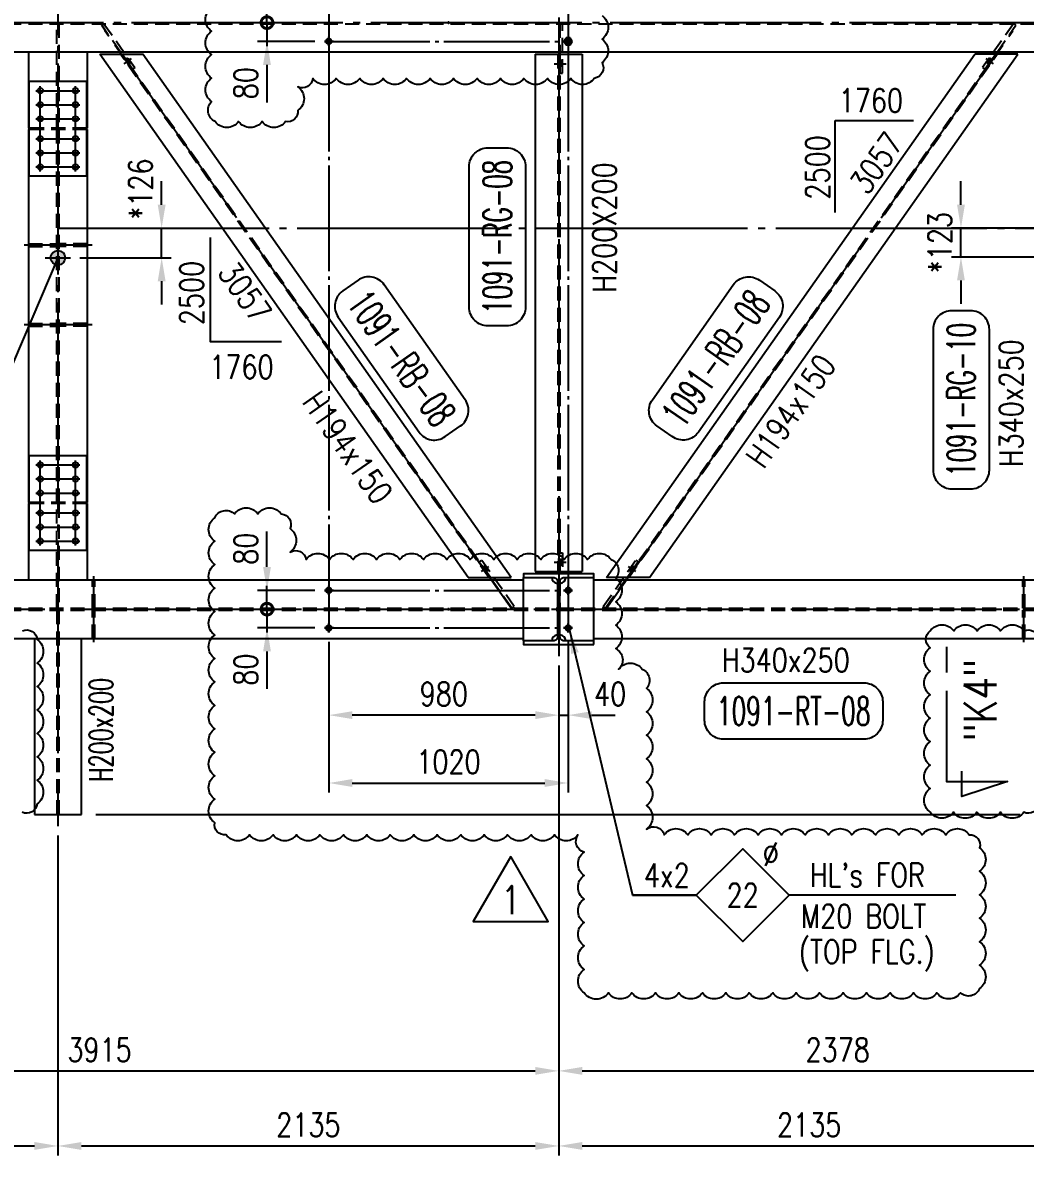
# Model space of a CAD drawing. Header units: millimetres. Extents: x 0 to 232280, y -26939 to 23794.
# Drawn here: x 73490 to 77764, y 3689 to 8517 of the extents above; entities that cross this region are included whole.
import ezdxf
from ezdxf.enums import TextEntityAlignment as Align

# ---------------------------------------------------------------- set-up
doc = ezdxf.new("R2010")
doc.units = ezdxf.units.MM
doc.header["$LTSCALE"] = 30
doc.linetypes.add('JNK-CENTER', pattern=[34, 30, -1.5, 1, -1.5])
doc.linetypes.add('JNK-HIDDEN', pattern=[3, 2, -1])
for name, color, linetype in [('CEN-R', 1, 'JNK-CENTER'), ('CON-C', 4, 'Continuous'), ('CON-G', 3, 'Continuous'), ('CON-W', 7, 'Continuous'), ('CON-Y', 2, 'Continuous'), ('Dim-W', 7, 'Continuous'), ('HID-Y', 2, 'JNK-HIDDEN'), ('rev-1', 2, 'Continuous'), ('STL-OBJT', 7, 'Continuous'), ('TXT-Y', 2, 'Continuous')]:
    doc.layers.add(name, color=color, linetype=linetype)
doc.styles.add('SIMPLEX', font='simplex.shx', dxfattribs={"width": 0.8})
doc.styles.get("Standard").update_dxf_attribs({"font": 'romans.shx', "width": 0.8, "bigfont": 'whgtxt.shx'})
doc.dimstyles.new('DIM40', dxfattribs={"dimscale": 40, "dimtxt": 2.5, "dimasz": 2.5, "dimexe": 1, "dimexo": 1, "dimgap": 1, "dimtad": 1, "dimdec": 0, "dimdsep": 46, "dimtxsty": 'SIMPLEX', "dimcen": 0, "dimclrd": 7, "dimclre": 7, "dimclrt": 2, "dimadec": 1, "dimazin": 2, "dimtfac": 1, "dimtdec": 0, "dimtix": 1, "dimtmove": 2, "dimatfit": 2, "dimfxl": 1, "dimtolj": 1, "dimtzin": 0, "dimarcsym": 1})

# ---------------------------------------------------------------- blocks, each defined once
blk = doc.blocks.new('A$C672327A0')
at = {"layer": 'Dim-W'}
h = blk.add_hatch(color=256, dxfattribs=at)
h.paths.add_polyline_path([(130.3, 2340.9), (123.7, 2350.3), (113.9, 2343.4), (120.5, 2334)])
h.paths.add_polyline_path([(130.3, 2340.9), (120.5, 2334), (127.1, 2324.6), (137, 2331.5)])
h.paths.add_polyline_path([(120.5, 2334), (118.1, 2332.3), (124.7, 2322.9), (127.1, 2324.6)])
h.paths.add_polyline_path([(118.1, 2332.3), (115.6, 2330.6), (122.2, 2321.2), (124.7, 2322.9)])
h.paths.add_polyline_path([(111.4, 2341.7), (109, 2340), (115.6, 2330.6), (118.1, 2332.3)])
blk.add_hatch(color=256, dxfattribs=at).paths.add_polyline_path([(113.9, 2343.4), (111.4, 2341.7), (118.1, 2332.3), (120.5, 2334)])
h = blk.add_hatch(color=256, dxfattribs=at)
h.paths.add_polyline_path([(1647.6, 185.7), (1637.8, 178.8), (1644.4, 169.4), (1654.2, 176.3)])
h.paths.add_polyline_path([(1654.2, 176.3), (1644.4, 169.4), (1651, 160), (1660.8, 166.9)])
h.paths.add_polyline_path([(1644.4, 169.4), (1641.9, 167.7), (1648.6, 158.3), (1651, 160)])
h.paths.add_polyline_path([(1641.9, 167.7), (1639.5, 166), (1646.1, 156.6), (1648.6, 158.3)])
h.paths.add_polyline_path([(1635.3, 177.1), (1632.9, 175.4), (1639.5, 166), (1641.9, 167.7)])
h.paths.add_polyline_path([(1637.8, 178.8), (1635.3, 177.1), (1641.9, 167.7), (1644.4, 169.4)])
at = {"layer": 'CEN-R'}
for p, q in [((1760, 0), (0, 2500)), ((107.4, 2324.8), (138.5, 2346.7)), ((1631.3, 160.2), (1662.4, 182.1))]:
    blk.add_line(p, q, dxfattribs=at)
at = {"layer": 'CON-G'}
for p, q in [((3.3, 2365), (186.8, 2365)), ((1573.2, 135), (3.3, 2365)), ((1756.7, 135), (186.8, 2365)), ((1573.2, 135), (1756.7, 135))]:
    blk.add_line(p, q, dxfattribs=at)
at = {"layer": 'HID-Y'}
for p, q in [((1661.3, 135), (91.4, 2365)), ((1668.6, 135), (98.7, 2365)), ((109, 2340), (123.7, 2350.3)), ((122.2, 2321.2), (137, 2331.5)), ((1632.9, 175.4), (1647.6, 185.7)), ((1646.1, 156.6), (1660.8, 166.9))]:
    blk.add_line(p, q, dxfattribs=at)
for points in [[(11.7, 2488.6), (21.5, 2495.5), (153.4, 2308.2), (143.5, 2301.3)], [(1621.4, 202.1), (1760.5, 4.5), (1770.3, 11.4), (1631.2, 209.1)]]:
    blk.add_lwpolyline(points, close=True, dxfattribs=at)
blk = doc.blocks.new('DUCT-TAG')
at = {"layer": 'CON-G'}
blk.add_lwpolyline([(-9.49, -1), (-9.49, 1, -0.414214), (-7.49, 3), (7.49, 3, -0.414214), (9.49, 1), (9.49, -1, -0.414214), (7.49, -3), (-7.49, -3, -0.414214)], format="xyb", close=True, dxfattribs=at)
at = {"layer": 'CON-G', "style": 'SIMPLEX', "width": 1.246304}
blk.add_attdef('NAME', text='', height=3, dxfattribs=at).set_placement((-8.19, -1.5), (8.19, -1.5), align=Align.FIT)
at = {"layer": 'CON-Y', "style": 'SIMPLEX'}
blk.add_attdef('ELEVATION', text='', height=2, dxfattribs=at).set_placement((0, -6.02), align=Align.CENTER)
blk = doc.blocks.new('*D1225')
at = {"layer": 'DEFPOINTS', "color": 0, "transparency": 16777216}
for p in [(73640, 5092.4), (70844, 3728.7), (73640, 3728.7)]:
    blk.add_point(p, dxfattribs=at)
at = {"layer": 'Dim-W', "color": 7, "linetype": 'ByBlock', "lineweight": -2, "transparency": 16777216}
for p, q in [((73640, 5052.4), (73640, 3688.7)), ((70944, 3728.7), (73540, 3728.7))]:
    blk.add_line(p, q, dxfattribs=at)
at = {"layer": 'Dim-W', "color": 7, "transparency": 16777216}
for points in [[(70944, 3745.4), (70944, 3712), (70844, 3728.7)], [(73540, 3745.4), (73540, 3712), (73640, 3728.7)]]:
    blk.add_solid(points, dxfattribs=at)
at = {"layer": 'Dim-W', "color": 2, "transparency": 16777216, "insert": (72242, 3818.7), "char_height": 100, "attachment_point": 5, "style": 'SIMPLEX'}
blk.add_mtext('\\A1;2796', dxfattribs=at)
blk = doc.blocks.new('*D1226')
at = {"layer": 'DEFPOINTS', "color": 0, "transparency": 16777216}
for p in [(75775, 5816.8), (73640, 3728.7), (75775, 3728.7)]:
    blk.add_point(p, dxfattribs=at)
at = {"layer": 'Dim-W', "color": 7, "linetype": 'ByBlock', "lineweight": -2, "transparency": 16777216}
for p, q in [((75775, 5776.8), (75775, 3688.7)), ((73740, 3728.7), (75675, 3728.7))]:
    blk.add_line(p, q, dxfattribs=at)
at = {"layer": 'Dim-W', "color": 7, "transparency": 16777216}
for points in [[(73740, 3745.4), (73740, 3712), (73640, 3728.7)], [(75675, 3745.4), (75675, 3712), (75775, 3728.7)]]:
    blk.add_solid(points, dxfattribs=at)
at = {"layer": 'Dim-W', "color": 2, "transparency": 16777216, "insert": (74707.5, 3818.7), "char_height": 100, "attachment_point": 5, "style": 'SIMPLEX'}
blk.add_mtext('\\A1;2135', dxfattribs=at)
blk = doc.blocks.new('*D1227')
at = {"layer": 'DEFPOINTS', "color": 0, "transparency": 16777216}
for p in [(77910, 5094.7), (75775, 3728.7), (77910, 3728.7)]:
    blk.add_point(p, dxfattribs=at)
at = {"layer": 'Dim-W', "color": 7, "linetype": 'ByBlock', "lineweight": -2, "transparency": 16777216}
for p, q in [((77910, 5054.7), (77910, 3688.7)), ((75875, 3728.7), (77810, 3728.7))]:
    blk.add_line(p, q, dxfattribs=at)
at = {"layer": 'Dim-W', "color": 7, "transparency": 16777216}
for points in [[(75875, 3745.4), (75875, 3712), (75775, 3728.7)], [(77810, 3745.4), (77810, 3712), (77910, 3728.7)]]:
    blk.add_solid(points, dxfattribs=at)
at = {"layer": 'Dim-W', "color": 2, "transparency": 16777216, "insert": (76842.5, 3818.7), "char_height": 100, "attachment_point": 5, "style": 'SIMPLEX'}
blk.add_mtext('\\A1;2135', dxfattribs=at)
blk = doc.blocks.new('*D1234')
at = {"layer": 'DEFPOINTS', "color": 0, "transparency": 16777216}
for p in [(75775, 5816.8), (71860, 4048.7), (75775, 4048.7)]:
    blk.add_point(p, dxfattribs=at)
at = {"layer": 'Dim-W', "color": 7, "linetype": 'ByBlock', "lineweight": -2, "transparency": 16777216}
for p, q in [((75775, 5776.8), (75775, 4008.7)), ((71960, 4048.7), (75675, 4048.7))]:
    blk.add_line(p, q, dxfattribs=at)
at = {"layer": 'Dim-W', "color": 7, "transparency": 16777216}
for points in [[(71960, 4065.4), (71960, 4032), (71860, 4048.7)], [(75675, 4065.4), (75675, 4032), (75775, 4048.7)]]:
    blk.add_solid(points, dxfattribs=at)
at = {"layer": 'Dim-W', "color": 2, "transparency": 16777216, "insert": (73817.5, 4138.7), "char_height": 100, "attachment_point": 5, "style": 'SIMPLEX'}
blk.add_mtext('\\A1;3915', dxfattribs=at)
blk = doc.blocks.new('*D1235')
at = {"layer": 'DEFPOINTS', "color": 0, "transparency": 16777216}
for p in [(78153, 8351.8, 0), (75775, 4048.7), (78153, 4048.7)]:
    blk.add_point(p, dxfattribs=at)
at = {"layer": 'Dim-W', "color": 7, "linetype": 'ByBlock', "lineweight": -2, "transparency": 16777216}
for p, q in [((78153, 8311.8), (78153, 4008.7)), ((75875, 4048.7), (78053, 4048.7))]:
    blk.add_line(p, q, dxfattribs=at)
at = {"layer": 'Dim-W', "color": 7, "transparency": 16777216}
for points in [[(75875, 4065.4), (75875, 4032), (75775, 4048.7)], [(78053, 4065.4), (78053, 4032), (78153, 4048.7)]]:
    blk.add_solid(points, dxfattribs=at)
at = {"layer": 'Dim-W', "color": 2, "transparency": 16777216, "insert": (76964, 4138.7), "char_height": 100, "attachment_point": 5, "style": 'SIMPLEX'}
blk.add_mtext('\\A1;2378', dxfattribs=at)
blk = doc.blocks.new('A$C72256F43')
at = {"layer": 'CEN-R'}
blk.add_line((4.5, 0), (4.5, 280), dxfattribs=at)
at = {"layer": 'HID-Y'}
for p, q in [((0, 144.5), (0, 265)), ((9, 144.5), (9, 265)), ((0, 15), (0, 135.5)), ((9, 15), (9, 135.5))]:
    blk.add_line(p, q, dxfattribs=at)
blk = doc.blocks.new('SECMARK2')
at = {"layer": 'CON-C'}
blk.add_line((0, 0), (-2.72, 0), dxfattribs=at)
blk.add_lwpolyline([(-4.67, 0), (-14.32, 0), (-14.32, 6.51), (-15.93, 1.64), (-13.23, 1.64)], dxfattribs=at)
at = {"layer": 'CON-C', "style": 'SIMPLEX', "width": 0.8}
blk.add_attdef('TAG', (-12.98, 1.18), '', height=3.5, dxfattribs=at)
blk = doc.blocks.new('f21222')
at = {"layer": 'CEN-R'}
for p, q in [((319724.8, -21670.5), (320088.1, -21670.5)), ((319744, -21651.3), (319744, -21839.7)), ((319804, -21651.3), (319804, -21839.7)), ((319864, -21651.3), (319864, -21839.7)), ((319949, -21651.3), (319949, -21839.7)), ((320009, -21651.3), (320009, -21839.7)), ((320069, -21651.3), (320069, -21839.7)), ((319724.8, -21820.5), (320088.1, -21820.5))]:
    blk.add_line(p, q, dxfattribs=at)
at = {"layer": 'CON-G'}
for p, q in [((319904, -21620.5), (319904, -21623.5)), ((319909, -21620.5), (319909, -21623.5)), ((319904, -21867.5), (319904, -21870.5)), ((319909, -21867.5), (319909, -21870.5))]:
    blk.add_line(p, q, dxfattribs=at)
blk.add_lwpolyline([(319704, -21623.5), (320109, -21623.5), (320109, -21867.5), (319704, -21867.5)], close=True, dxfattribs=at)
for centre in [(319744, -21670.5), (319804, -21670.5), (319864, -21670.5), (319949, -21670.5), (320009, -21670.5), (320069, -21670.5), (319744, -21820.5), (319804, -21820.5), (319864, -21820.5), (319949, -21820.5), (320009, -21820.5), (320069, -21820.5)]:
    blk.add_circle(centre, 11.5, dxfattribs=at)
at = {"layer": 'HID-Y'}
for p, q in [((319904, -21867.5), (319904, -21623.5)), ((319909, -21867.5), (319909, -21623.5))]:
    blk.add_line(p, q, dxfattribs=at)
blk = doc.blocks.new('A$C7A401FCB')
at = {"layer": 'Dim-W'}
h = blk.add_hatch(color=256, dxfattribs=at)
h.dxf.hatch_style = 1
edge = h.paths.add_edge_path()
edge.add_arc((0, -0.5), 30.9, 0, 360)
at = {"layer": 'CEN-R'}
for p, q in [((0, 53.7), (0, -54.7)), ((-54.2, -0.5), (54.2, -0.5))]:
    blk.add_line(p, q, dxfattribs=at)
at = {"layer": 'Dim-W'}
blk.add_circle((0, -0.5), 30.9, dxfattribs=at)
blk = doc.blocks.new('*D1303')
at = {"layer": 'DEFPOINTS', "color": 0, "transparency": 16777216}
for p in [(73765, 7640.8), (74082.3, 7640.8), (73694.2, 7514.8)]:
    blk.add_point(p, dxfattribs=at)
at = {"layer": 'Dim-W', "color": 7, "linetype": 'ByBlock', "lineweight": -2, "transparency": 16777216}
for p, q in [((74082.3, 7740.8), (74082.3, 7840.8)), ((73805, 7640.8), (74122.3, 7640.8)), ((74082.3, 7514.8), (74082.3, 7640.8)), ((73734.2, 7514.8), (74122.3, 7514.8)), ((74082.3, 7414.8), (74082.3, 7314.8))]:
    blk.add_line(p, q, dxfattribs=at)
at = {"layer": 'Dim-W', "color": 7, "transparency": 16777216}
for points in [[(74065.6, 7740.8), (74099, 7740.8), (74082.3, 7640.8)], [(74065.6, 7414.8), (74099, 7414.8), (74082.3, 7514.8)]]:
    blk.add_solid(points, dxfattribs=at)
at = {"layer": 'Dim-W', "color": 2, "transparency": 16777216, "insert": (73992.3, 7807.5), "char_height": 100, "attachment_point": 5, "rotation": 90, "style": 'SIMPLEX'}
blk.add_mtext('\\A1;*126', dxfattribs=at)
blk = doc.blocks.new('*D1308')
at = {"layer": 'DEFPOINTS', "color": 0, "transparency": 16777216}
for p in [(77489.5, 7640.8), (77910, 7640.8), (77855.7, 7517.8)]:
    blk.add_point(p, dxfattribs=at)
at = {"layer": 'Dim-W', "color": 7, "linetype": 'ByBlock', "lineweight": -2, "transparency": 16777216}
for p, q in [((77489.5, 7740.8), (77489.5, 7840.8)), ((77870, 7640.8), (77449.5, 7640.8)), ((77489.5, 7517.8), (77489.5, 7640.8)), ((77815.7, 7517.8), (77449.5, 7517.8)), ((77489.5, 7417.8), (77489.5, 7317.8))]:
    blk.add_line(p, q, dxfattribs=at)
at = {"layer": 'Dim-W', "color": 7, "transparency": 16777216}
for points in [[(77472.8, 7740.8), (77506.1, 7740.8), (77489.5, 7640.8)], [(77472.8, 7417.8), (77506.1, 7417.8), (77489.5, 7517.8)]]:
    blk.add_solid(points, dxfattribs=at)
at = {"layer": 'Dim-W', "color": 2, "transparency": 16777216, "insert": (77399.5, 7579.3), "char_height": 100, "attachment_point": 5, "rotation": 90, "style": 'SIMPLEX'}
blk.add_mtext('\\A1;*123', dxfattribs=at)
blk = doc.blocks.new('revmark')
at = {"layer": 'rev-1'}
blk.add_lwpolyline([(0, 0), (-4, -6.93), (4, -6.93)], close=True, dxfattribs=at)
at = {"layer": 'rev-1', "style": 'SIMPLEX', "width": 0.8}
blk.add_attdef('REVMARK', text='', height=3, dxfattribs=at).set_placement((0, -4.62), align=Align.MIDDLE_CENTER)
blk = doc.blocks.new('A$C4A5C0B5C')
at = {"layer": 'CEN-R'}
blk.add_line((289.3, 6), (0, 6), dxfattribs=at)
at = {"layer": 'HID-Y'}
for p, q in [((18.9, 12), (139.4, 12)), ((268.9, 12), (148.4, 12)), ((18.9, 0), (139.4, 0)), ((268.9, 0), (148.4, 0))]:
    blk.add_line(p, q, dxfattribs=at)
blk = doc.blocks.new('A$C20F746BD')
at = {"layer": 'CON-G'}
for p in [(0, 340), (0, 0)]:
    blk.add_blockref('A$C4A5C0B5C', p, dxfattribs=at)
blk = doc.blocks.new('A$C2E404B90')
at = {"layer": 'CEN-R'}
for p, q in [((19.2, 160), (19.2, 198.3)), ((19.2, 198.3), (19.2, 0)), ((1039.2, 160), (1039.2, 198.3)), ((1039.2, 198.3), (1039.2, 0)), ((38.3, 179.2), (0, 179.2)), ((1058.3, 179.2), (1020, 179.2)), ((38.3, 19.2), (0, 19.2)), ((19.2, 0), (19.2, 38.3)), ((1058.3, 19.2), (1020, 19.2)), ((1039.2, 0), (1039.2, 38.3))]:
    blk.add_line(p, q, dxfattribs=at)
at = {"layer": 'CEN-R', "ltscale": 0.5}
for p, q in [((0, 179.2), (1058.3, 179.2)), ((0, 19.2), (1058.3, 19.2))]:
    blk.add_line(p, q, dxfattribs=at)
blk.add_circle((529.2, 99.2), 3.41, dxfattribs=at)
at = {"layer": 'CON-G'}
for centre in [(19.2, 179.2), (1039.2, 179.2), (19.2, 19.2), (1039.2, 19.2)]:
    blk.add_circle(centre, 11.5, dxfattribs=at)
blk = doc.blocks.new('*D1290')
at = {"layer": 'DEFPOINTS', "color": 0, "transparency": 16777216}
for p in [(75815, 5917.6), (75775, 5816.8), (75815, 5565)]:
    blk.add_point(p, dxfattribs=at)
at = {"layer": 'Dim-W', "color": 7, "linetype": 'ByBlock', "lineweight": -2, "transparency": 16777216}
for p, q in [((75815, 5877.6), (75815, 5525)), ((75775, 5776.8), (75775, 5525)), ((75675, 5565), (75575, 5565)), ((75775, 5565), (75815, 5565)), ((75915, 5565), (76015, 5565))]:
    blk.add_line(p, q, dxfattribs=at)
at = {"layer": 'Dim-W', "color": 7, "transparency": 16777216}
for points in [[(75675, 5581.7), (75675, 5548.4), (75775, 5565)], [(75915, 5581.7), (75915, 5548.4), (75815, 5565)]]:
    blk.add_solid(points, dxfattribs=at)
at = {"layer": 'Dim-W', "color": 2, "transparency": 16777216, "insert": (75994, 5655), "char_height": 100, "attachment_point": 5, "style": 'SIMPLEX'}
blk.add_mtext('\\A1;40', dxfattribs=at)
blk = doc.blocks.new('*D1291')
at = {"layer": 'DEFPOINTS', "color": 0, "transparency": 16777216}
for p in [(74795, 5917.6), (74795, 5565), (75775, 5565)]:
    blk.add_point(p, dxfattribs=at)
at = {"layer": 'Dim-W', "color": 7, "linetype": 'ByBlock', "lineweight": -2, "transparency": 16777216}
for p, q in [((74795, 5877.6), (74795, 5525)), ((75675, 5565), (74895, 5565))]:
    blk.add_line(p, q, dxfattribs=at)
at = {"layer": 'Dim-W', "color": 7, "transparency": 16777216}
for points in [[(74895, 5581.7), (74895, 5548.4), (74795, 5565)], [(75675, 5581.7), (75675, 5548.4), (75775, 5565)]]:
    blk.add_solid(points, dxfattribs=at)
at = {"layer": 'Dim-W', "color": 2, "transparency": 16777216, "insert": (75285, 5655), "char_height": 100, "attachment_point": 5, "style": 'SIMPLEX'}
blk.add_mtext('\\A1;980', dxfattribs=at)
blk = doc.blocks.new('*D1292')
at = {"layer": 'DEFPOINTS', "color": 0, "transparency": 16777216}
for p in [(74795, 5565), (75815, 5565), (75815, 5275.8)]:
    blk.add_point(p, dxfattribs=at)
at = {"layer": 'Dim-W', "color": 7, "linetype": 'ByBlock', "lineweight": -2, "transparency": 16777216}
for p, q in [((74795, 5525), (74795, 5235.8)), ((75815, 5525), (75815, 5235.8)), ((74895, 5275.8), (75715, 5275.8))]:
    blk.add_line(p, q, dxfattribs=at)
at = {"layer": 'Dim-W', "color": 7, "transparency": 16777216}
for points in [[(74895, 5292.5), (74895, 5259.1), (74795, 5275.8)], [(75715, 5292.5), (75715, 5259.1), (75815, 5275.8)]]:
    blk.add_solid(points, dxfattribs=at)
at = {"layer": 'Dim-W', "color": 2, "transparency": 16777216, "insert": (75305, 5365.8), "char_height": 100, "attachment_point": 5, "style": 'SIMPLEX'}
blk.add_mtext('\\A1;1020', dxfattribs=at)
blk = doc.blocks.new('_DotSmall')
at = {"color": 0, "linetype": 'ByBlock', "const_width": 0.5}
blk.add_lwpolyline([(-0.0625, 0, 1), (0.0625, 0, 1)], format="xyb", close=True, dxfattribs=at)
blk = doc.blocks.new('*D1293')
at = {"layer": 'DEFPOINTS', "color": 0, "transparency": 16777216}
for p in [(74531.3, 6096.8), (74775.8, 6096.8), (74531.3, 6016.8)]:
    blk.add_point(p, dxfattribs=at)
at = {"layer": 'Dim-W', "color": 7, "linetype": 'ByBlock', "lineweight": -2, "transparency": 16777216}
for p, q in [((74531.3, 6196.8), (74531.3, 6296.8)), ((74735.8, 6096.8), (74491.3, 6096.8)), ((74531.3, 6016.8), (74531.3, 6096.8)), ((74531.3, 6016.8), (74531.3, 5916.8))]:
    blk.add_line(p, q, dxfattribs=at)
at = {"layer": 'Dim-W', "color": 7, "transparency": 16777216}
blk.add_solid([(74514.6, 6196.8), (74547.9, 6196.8), (74531.3, 6096.8)], dxfattribs=at)
at = {"layer": 'Dim-W', "color": 7, "lineweight": -2, "transparency": 16777216, "xscale": 100, "yscale": 100, "zscale": 100, "rotation": 90}
blk.add_blockref('_DotSmall', (74531.3, 6016.8), dxfattribs=at)
at = {"layer": 'Dim-W', "color": 2, "transparency": 16777216, "insert": (74441.3, 6274.5), "char_height": 100, "attachment_point": 5, "rotation": 90, "style": 'SIMPLEX'}
blk.add_mtext('\\A1;80', dxfattribs=at)
blk = doc.blocks.new('*D1294')
at = {"layer": 'DEFPOINTS', "color": 0, "transparency": 16777216}
for p in [(74531.3, 6016.8), (74531.3, 5936.8), (74775.8, 5936.8)]:
    blk.add_point(p, dxfattribs=at)
at = {"layer": 'Dim-W', "color": 7, "linetype": 'ByBlock', "lineweight": -2, "transparency": 16777216}
for p, q in [((74531.3, 6016.8), (74531.3, 6116.8)), ((74531.3, 6016.8), (74531.3, 5936.8)), ((74735.8, 5936.8), (74491.3, 5936.8)), ((74531.3, 5836.8), (74531.3, 5736.8))]:
    blk.add_line(p, q, dxfattribs=at)
at = {"layer": 'Dim-W', "color": 7, "transparency": 16777216}
blk.add_solid([(74514.6, 5836.8), (74547.9, 5836.8), (74531.3, 5936.8)], dxfattribs=at)
at = {"layer": 'Dim-W', "color": 7, "lineweight": -2, "transparency": 16777216, "xscale": 100, "yscale": 100, "zscale": 100, "rotation": 270}
blk.add_blockref('_DotSmall', (74531.3, 6016.8), dxfattribs=at)
at = {"layer": 'Dim-W', "color": 2, "transparency": 16777216, "insert": (74441.3, 5759), "char_height": 100, "attachment_point": 5, "rotation": 90, "style": 'SIMPLEX'}
blk.add_mtext('\\A1;80', dxfattribs=at)
blk = doc.blocks.new('BOLTHOLE')
at = {"layer": 'CON-W'}
blk.add_line((25.7, 0), (9.9, 0), dxfattribs=at)
blk.add_lwpolyline([(0, 0), (4.95, 4.95), (9.9, 0), (4.95, -4.95)], close=True, dxfattribs=at)
at = {"layer": 'CON-Y', "style": 'SIMPLEX', "width": 0.8}
for s, p in [('%%C', (8.81, 3.12)), ("HL's FOR", (24.37, 0.9))]:
    blk.add_text(s, height=2.5, dxfattribs=at).set_placement(p, align=Align.RIGHT)
blk.add_attdef('4', text='', height=2.5, dxfattribs=at).set_placement((-0.69, 0.87), align=Align.RIGHT)
blk.add_attdef('22', text='', height=2.5, dxfattribs=at).set_placement((4.95, 0), align=Align.MIDDLE_CENTER)
blk = doc.blocks.new('HS_BOM')
blk.add_circle((0, 0), 0.25)
at = {"flags": 1}
for tag, p in [('A', (0, 0.6)), ('B', (0, 0.5)), ('C', (0, 0.3)), ('D', (0, 0.1)), ('E', (0, 0)), ('F', (0, -0.2)), ('G', (0, -0.3)), ('H', (0, -0.5)), ('I', (0, -0.6)), ('J', (0, -0.8))]:
    blk.add_attdef(tag, p, '', height=0.1, dxfattribs=at)
blk = doc.blocks.new('*D1295')
at = {"layer": 'DEFPOINTS', "color": 0, "transparency": 16777216}
for p in [(74531.3, 8596.8), (74775.8, 8596.8), (74531.3, 8516.8)]:
    blk.add_point(p, dxfattribs=at)
at = {"layer": 'Dim-W', "color": 7, "linetype": 'ByBlock', "lineweight": -2, "transparency": 16777216}
for p, q in [((74531.3, 8696.8), (74531.3, 8796.8)), ((74735.8, 8596.8), (74491.3, 8596.8)), ((74531.3, 8516.8), (74531.3, 8596.8)), ((74531.3, 8516.8), (74531.3, 8416.8))]:
    blk.add_line(p, q, dxfattribs=at)
at = {"layer": 'Dim-W', "color": 7, "transparency": 16777216}
blk.add_solid([(74514.6, 8696.8), (74547.9, 8696.8), (74531.3, 8596.8)], dxfattribs=at)
at = {"layer": 'Dim-W', "color": 7, "lineweight": -2, "transparency": 16777216, "xscale": 100, "yscale": 100, "zscale": 100, "rotation": 90}
blk.add_blockref('_DotSmall', (74531.3, 8516.8), dxfattribs=at)
at = {"layer": 'Dim-W', "color": 2, "transparency": 16777216, "insert": (74441.3, 8774.5), "char_height": 100, "attachment_point": 5, "rotation": 90, "style": 'SIMPLEX'}
blk.add_mtext('\\A1;80', dxfattribs=at)
blk = doc.blocks.new('*D1296')
at = {"layer": 'DEFPOINTS', "color": 0, "transparency": 16777216}
for p in [(74531.3, 8516.8), (74531.3, 8436.8), (74775.8, 8436.8)]:
    blk.add_point(p, dxfattribs=at)
at = {"layer": 'Dim-W', "color": 7, "linetype": 'ByBlock', "lineweight": -2, "transparency": 16777216}
for p, q in [((74531.3, 8516.8), (74531.3, 8616.8)), ((74531.3, 8516.8), (74531.3, 8436.8)), ((74735.8, 8436.8), (74491.3, 8436.8)), ((74531.3, 8336.8), (74531.3, 8236.8))]:
    blk.add_line(p, q, dxfattribs=at)
at = {"layer": 'Dim-W', "color": 7, "transparency": 16777216}
blk.add_solid([(74514.6, 8336.8), (74547.9, 8336.8), (74531.3, 8436.8)], dxfattribs=at)
at = {"layer": 'Dim-W', "color": 7, "lineweight": -2, "transparency": 16777216, "xscale": 100, "yscale": 100, "zscale": 100, "rotation": 270}
blk.add_blockref('_DotSmall', (74531.3, 8516.8), dxfattribs=at)
at = {"layer": 'Dim-W', "color": 2, "transparency": 16777216, "insert": (74441.3, 8259), "char_height": 100, "attachment_point": 5, "rotation": 90, "style": 'SIMPLEX'}
blk.add_mtext('\\A1;80', dxfattribs=at)

msp = doc.modelspace()

# ---------------------------------------------------------------- hatches: boundary and pattern name
at = {"layer": 'CON-W'}
h = msp.add_hatch(color=256, dxfattribs=at)
h.paths.add_polyline_path([(75778.98, 8353.78), (75790.98, 8353.78), (75790.98, 8341.78), (75778.98, 8341.78)])
h.paths.add_polyline_path([(75774.98, 8353.78), (75778.98, 8353.78), (75778.98, 8341.78), (75774.98, 8341.78)])
h.paths.add_polyline_path([(75770.98, 8353.78), (75774.98, 8353.78), (75774.98, 8341.78), (75770.98, 8341.78)])
h.paths.add_polyline_path([(75770.98, 8341.78), (75774.98, 8341.78), (75774.98, 8330.78), (75770.98, 8330.78)])
h.paths.add_polyline_path([(75774.98, 8341.78), (75778.98, 8341.78), (75778.98, 8330.78), (75774.98, 8330.78)])
h.paths.add_polyline_path([(75778.98, 8341.78), (75790.98, 8341.78), (75790.98, 8330.78), (75778.98, 8330.78)])
h = msp.add_hatch(color=256, dxfattribs=at)
h.paths.add_polyline_path([(75778.98, 6204.78), (75790.98, 6204.78), (75790.98, 6216.78), (75778.98, 6216.78)])
h.paths.add_polyline_path([(75774.98, 6204.78), (75778.98, 6204.78), (75778.98, 6216.78), (75774.98, 6216.78)])
h.paths.add_polyline_path([(75770.98, 6204.78), (75774.98, 6204.78), (75774.98, 6216.78), (75770.98, 6216.78)])
h.paths.add_polyline_path([(75770.98, 6216.78), (75774.98, 6216.78), (75774.98, 6227.78), (75770.98, 6227.78)])
h.paths.add_polyline_path([(75774.98, 6216.78), (75778.98, 6216.78), (75778.98, 6227.78), (75774.98, 6227.78)])
h.paths.add_polyline_path([(75778.98, 6216.78), (75790.98, 6216.78), (75790.98, 6227.78), (75778.98, 6227.78)])

# ---------------------------------------------------------------- linework, layer by layer
at = {"layer": 'CEN-R'}
for p, q in [((75774.98, 17718.78), (75774.98, 5816.78)), ((73639.98, 17523.28), (73639.98, 5091.78)), ((59673.98, 8516.78), (80905.98, 8516.78)), ((75806.32, 8451.78), (75797.66, 8436.78)), ((75823.64, 8451.78), (75806.32, 8451.78)), ((75814.98, 8417.47), (75814.98, 8456.09)), ((75832.3, 8436.78), (75823.64, 8451.78)), ((75795.67, 8436.78), (75834.29, 8436.78)), ((75797.66, 8436.78), (75806.32, 8421.78)), ((75806.32, 8421.78), (75823.64, 8421.78)), ((75823.64, 8421.78), (75832.3, 8436.78)), ((75755.98, 8341.78), (75805.98, 8341.78)), ((73639.98, 7640.78), (77909.98, 7640.78)), ((75755.98, 6216.78), (75805.98, 6216.78)), ((70643.98, 6016.78), (80905.98, 6016.78))]:
    msp.add_line(p, q, dxfattribs=at)
at = {"layer": 'CEN-R', "ltscale": 0.5}
for p, q in [((74794.98, 8417.62), (74794.98, 6115.95)), ((75814.98, 8417.62), (75814.98, 6115.95))]:
    msp.add_line(p, q, dxfattribs=at)
at = {"layer": 'CEN-R'}
for radius in [15, 10, 8.56]:
    msp.add_circle((75814.98, 8436.78), radius, dxfattribs=at)
at = {"layer": 'CON-G'}
for p, q in [((70993.98, 8391.78), (80555.98, 8391.78)), ((73514.98, 8391.78), (73514.98, 8066.78)), ((73764.98, 8391.78), (73764.98, 8066.78)), ((75674.98, 8381.78), (75874.98, 8381.78)), ((75674.98, 8381.78), (75674.98, 6176.78)), ((75874.98, 8381.78), (75874.98, 6176.78)), ((73514.98, 8061.78), (73514.98, 6471.78)), ((73514.98, 8058.36), (73514.98, 7763.36)), ((73764.98, 8061.78), (73764.98, 6471.78)), ((73764.98, 8058.36), (73764.98, 7763.36)), ((73514.98, 6466.78), (73514.98, 6141.78)), ((73764.98, 6466.78), (73764.98, 6141.78)), ((70993.98, 6141.78), (75624.98, 6141.78)), ((75624.98, 5881.78), (75624.98, 6151.78)), ((75674.98, 6176.78), (75874.98, 6176.78)), ((75924.98, 5881.78), (75924.98, 6151.78)), ((75924.98, 6141.78), (80553.98, 6141.78)), ((70993.98, 5891.78), (75624.98, 5891.78)), ((73539.98, 5891.78), (73539.98, 5141.78)), ((73739.98, 5141.78), (73739.98, 5891.78)), ((75924.98, 5891.78), (80553.98, 5891.78)), ((73539.98, 5141.78), (73739.98, 5141.78)), ((73539.98, 5141.78), (73739.98, 5141.78))]:
    msp.add_line(p, q, dxfattribs=at)
msp.add_lwpolyline([(75924.98, 5866.78), (75924.98, 5881.78), (75797.98, 5881.78, -0.4142136), (75779.98, 5899.78), (75779.98, 6133.78, -0.4142136), (75797.98, 6151.78), (75924.98, 6151.78), (75924.98, 6166.78), (75624.98, 6166.78), (75624.98, 6151.78), (75751.98, 6151.78, -0.4142136), (75769.98, 6133.78), (75769.98, 5899.78, -0.4142136), (75751.98, 5881.78), (75624.98, 5881.78), (75624.98, 5866.78)], format="xyb", close=True, dxfattribs=at)
for centre, start, end in [((75769.98, 6151.78), 180, 270), ((75779.98, 6151.78), 270, 0), ((75769.98, 5881.78), 90, 180), ((75779.98, 5881.78), 0, 90)]:
    msp.add_arc(centre, 25, start, end, dxfattribs=at)
at = {"layer": 'CON-W'}
for p, q in [((76953.69, 7706.99), (76953.69, 8100.33)), ((76953.69, 8100.33), (77286.47, 8100.33)), ((73639.98, 7514.78), (73204.67, 6496.25))]:
    msp.add_line(p, q, dxfattribs=at)
msp.add_lwpolyline([(74593.13, 7156.96), (74290.16, 7156.96), (74290.16, 7600.9)], dxfattribs=at)
at = {"layer": 'Dim-W'}
for p, q in [((74531.28, 8236.78), (74531.28, 8176.7)), ((74531.28, 6296.78), (74531.28, 6347.24)), ((74531.28, 5736.78), (74531.28, 5676.7)), ((73801.01, 5141.78), (77742.57, 5141.78)), ((77467.19, 4797.54), (77388.88, 4797.54))]:
    msp.add_line(p, q, dxfattribs=at)
at = {"layer": 'HID-Y'}
for p, q in [((70993.98, 8512.28), (80555.98, 8512.28)), ((73635.48, 8066.78), (73635.48, 8512.28)), ((73644.48, 8512.28), (73644.48, 8066.78)), ((75770.98, 8381.78), (75770.98, 6176.78)), ((75790.98, 8353.78), (75770.98, 8353.78)), ((75778.98, 8381.78), (75778.98, 6176.78)), ((75790.98, 8330.78), (75770.98, 8330.78)), ((73635.48, 6471.78), (73635.48, 8061.78)), ((73644.48, 8061.78), (73644.48, 6471.78)), ((73635.48, 6021.28), (73635.48, 6466.78)), ((73644.48, 6466.78), (73644.48, 6021.28)), ((75790.98, 6227.78), (75770.98, 6227.78)), ((75790.98, 6204.78), (75770.98, 6204.78)), ((75779.98, 6133.78), (75779.98, 6016.78)), ((70993.98, 6021.28), (75769.98, 6021.28)), ((70993.98, 6012.28), (75769.98, 6012.28)), ((73635.98, 6012.28), (73635.98, 5141.78)), ((73643.98, 6012.28), (73643.98, 5141.78)), ((75779.98, 6021.28), (80553.98, 6021.28)), ((75779.98, 6012.28), (80553.98, 6012.28))]:
    msp.add_line(p, q, dxfattribs=at)
msp.add_lwpolyline([(75790.98, 8512.28), (75778.98, 8512.28), (75778.98, 8301.78), (75790.98, 8301.78)], close=True, dxfattribs=at)
msp.add_lwpolyline([(75778.98, 6166.78), (75778.98, 6256.78), (75790.98, 6256.78), (75790.98, 6166.78)], dxfattribs=at)
at = {"layer": 'rev-1'}
for points in [[(75959.36, 8546.62, -0.5205671), (75959.36, 8446.62, -0.5205671), (75959.36, 8346.62, -0.5205671), (75926.59, 8279.39, -0.5205671), (75826.59, 8279.39, -0.5205671), (75726.59, 8279.39, -0.5205671), (75626.59, 8279.39, -0.5205671), (75526.59, 8279.39, -0.5205671), (75426.59, 8279.39, -0.5205671), (75326.59, 8279.39, -0.5205671), (75226.59, 8279.39, -0.5205671), (75126.59, 8279.39, -0.5205671), (75026.59, 8279.39, -0.5205671), (74926.59, 8279.39, -0.5205671), (74826.59, 8279.39, -0.5205671), (74726.59, 8279.39, -0.5205671), (74663.06, 8242.93, -0.5205671), (74663.06, 8142.93, -0.5205671), (74610.4, 8095.59, -0.5205671), (74510.4, 8095.59, -0.5205671), (74410.4, 8095.59, -0.5205671), (74310.4, 8095.59, -0.5205671), (74295.19, 8180.38, -0.5205671), (74295.19, 8280.38, -0.5205671), (74295.19, 8380.38, -0.5205671), (74295.19, 8480.38, -0.5205671), (74295.19, 8580.38, -0.5205671)], [(77821.74, 5187.25, -0.5205671), (77757.73, 5151.27, -0.5205671), (77657.73, 5151.27, -0.5205671), (77557.73, 5151.27, -0.5205671), (77457.73, 5151.27, -0.5205671), (77358.5, 5152.04, -0.5205671), (77358.5, 5252.04, -0.5205671), (77358.5, 5352.04, -0.5205671), (77358.5, 5452.04, -0.5205671), (77358.5, 5552.04, -0.5205671), (77358.5, 5652.04, -0.5205671), (77358.5, 5752.04, -0.5205671), (77358.5, 5852.04, -0.5205671), (77358.5, 5924.01, -0.5205671), (77458.5, 5924.01, -0.5205671), (77558.5, 5924.01, -0.5205671), (77658.5, 5924.01, -0.5205671), (77758.5, 5924.01, -0.5205671), (77821.74, 5887.25, -0.5205671)], [(73488.5, 5924.01, -0.5205671), (73551.74, 5887.25, -0.5205671), (73551.74, 5787.25, -0.5205671), (73551.74, 5687.25, -0.5205671), (73551.74, 5587.25, -0.5205671), (73551.74, 5487.25, -0.5205671), (73551.74, 5387.25, -0.5205671), (73551.74, 5287.25, -0.5205671), (73551.74, 5187.25, -0.5205671), (73487.73, 5151.27, -0.5205671)]]:
    msp.add_lwpolyline(points, format="xyb", dxfattribs=at)
msp.add_lwpolyline([(75883.15, 4381.34, -0.5205671), (75883.15, 4481.34, -0.5205671), (75883.15, 4581.34, -0.5205671), (75883.15, 4681.34, -0.5205671), (75883.15, 4781.34, -0.5205671), (75883.15, 4881.34, -0.5205671), (75883.15, 4981.34, -0.5205671), (75857.01, 5055.2, -0.5205671), (75757.01, 5055.2, -0.5205671), (75657.01, 5055.2, -0.5205671), (75557.01, 5055.2, -0.5205671), (75457.01, 5055.2, -0.5205671), (75357.01, 5055.2, -0.5205671), (75257.01, 5055.2, -0.5205671), (75157.01, 5055.2, -0.5205671), (75057.01, 5055.2, -0.5205671), (74957.01, 5055.2, -0.5205671), (74857.01, 5055.2, -0.5205671), (74757.01, 5055.2, -0.5205671), (74657.01, 5055.2, -0.5205671), (74557.01, 5055.2, -0.5205671), (74457.01, 5055.2, -0.5205671), (74357.01, 5055.2, -0.5205671), (74308.39, 5106.59, -0.5205671), (74308.39, 5206.59, -0.5205671), (74308.39, 5306.59, -0.5205671), (74308.39, 5406.59, -0.5205671), (74308.39, 5506.59, -0.5205671), (74308.39, 5606.59, -0.5205671), (74308.39, 5706.59, -0.5205671), (74308.39, 5806.59, -0.5205671), (74308.39, 5906.59, -0.5205671), (74308.39, 6006.59, -0.5205671), (74308.39, 6106.59, -0.5205671), (74308.39, 6206.59, -0.5205671), (74308.39, 6306.59, -0.5205671), (74308.39, 6406.59, -0.5205671), (74392.24, 6422.74, -0.5205671), (74492.24, 6422.74, -0.5205671), (74592.24, 6422.74, -0.5205671), (74629.69, 6360.18, -0.5205671), (74629.69, 6260.18, -0.5205671), (74698.01, 6228.51, -0.5205671), (74798.01, 6228.51, -0.5205671), (74898.01, 6228.51, -0.5205671), (74998.01, 6228.51, -0.5205671), (75098.01, 6228.51, -0.5205671), (75198.01, 6228.51, -0.5205671), (75298.01, 6228.51, -0.5205671), (75398.01, 6228.51, -0.5205671), (75498.01, 6228.51, -0.5205671), (75598.01, 6228.51, -0.5205671), (75698.01, 6228.51, -0.5205671), (75798.01, 6228.51, -0.5205671), (75898.01, 6228.51, -0.5205671), (75998.01, 6228.51, -0.5205671), (76018.01, 6148.51, -0.5205671), (76018.01, 6048.51, -0.5205671), (76018.01, 5948.51, -0.5205671), (76018.01, 5848.51, -0.5205671), (76030.27, 5760.77, -0.5205671), (76130.27, 5760.77, -0.5205671), (76148.91, 5679.41, -0.5205671), (76148.91, 5579.41, -0.5205671), (76148.91, 5479.41, -0.5205671), (76148.91, 5379.41, -0.5205671), (76148.91, 5279.41, -0.5205671), (76148.91, 5179.41, -0.5205671), (76148.91, 5079.41, -0.5205671), (76224.71, 5055.2, -0.5205671), (76324.71, 5055.2, -0.5205671), (76424.71, 5055.2, -0.5205671), (76524.71, 5055.2, -0.5205671), (76624.71, 5055.2, -0.5205671), (76724.71, 5055.2, -0.5205671), (76824.71, 5055.2, -0.5205671), (76924.71, 5055.2, -0.5205671), (77024.71, 5055.2, -0.5205671), (77124.71, 5055.2, -0.5205671), (77224.71, 5055.2, -0.5205671), (77324.71, 5055.2, -0.5205671), (77424.71, 5055.2, -0.5205671), (77524.71, 5055.2, -0.5205671), (77568.97, 4999.46, -0.5205671), (77568.97, 4899.46, -0.5205671), (77568.97, 4799.46, -0.5205671), (77568.97, 4699.46, -0.5205671), (77568.97, 4599.46, -0.5205671), (77568.97, 4499.46, -0.5205671), (77568.97, 4399.46, -0.5205671), (77487.09, 4381.34, -0.5205671), (77387.09, 4381.34, -0.5205671), (77287.09, 4381.34, -0.5205671), (77187.09, 4381.34, -0.5205671), (77087.09, 4381.34, -0.5205671), (76987.09, 4381.34, -0.5205671), (76887.09, 4381.34, -0.5205671), (76787.09, 4381.34, -0.5205671), (76687.09, 4381.34, -0.5205671), (76587.09, 4381.34, -0.5205671), (76487.09, 4381.34, -0.5205671), (76387.09, 4381.34, -0.5205671), (76287.09, 4381.34, -0.5205671), (76187.09, 4381.34, -0.5205671), (76087.09, 4381.34, -0.5205671), (75987.09, 4381.34, -0.5205671)], format="xyb", close=True, dxfattribs=at)
at = {"layer": 'STL-OBJT'}
for p, q in [((76089.47, 4797.54), (76361, 4797.54)), ((76361, 4797.54), (76089.47, 4797.54))]:
    msp.add_line(p, q, dxfattribs=at)

# ---------------------------------------------------------------- block references
at = {"layer": 'CEN-R', "rotation": 90}
msp.add_blockref('HS_BOM', (75802.98, 8444.78), dxfattribs=at)
at = {"layer": 'CON-G'}
for name, p in [('A$C672327A0', (73814.98, 6016.78)), ('A$C20F746BD', (73496.1, 7222.49)), ('A$C72256F43', (73788.15, 5876.78))]:
    msp.add_blockref(name, p, dxfattribs=at)
at = {"layer": 'CON-G', "xscale": -1}
for name, p in [('A$C672327A0', (77734.98, 6016.78)), ('A$C72256F43', (77761.8, 5876.78))]:
    msp.add_blockref(name, p, dxfattribs=at)
at = {"layer": 'CON-W', "rotation": 90.00000000000001}
for p in [(51894.47, -311842.18), (51894.47, -313437.18)]:
    msp.add_blockref('f21222', p, dxfattribs=at)
at = {"layer": 'CON-W'}
ref = msp.add_blockref('SECMARK2', (77427.8, 5855.57), dxfattribs=dict(at, xscale=-40, yscale=40, zscale=40, rotation=270))
ref.add_attrib('TAG', '"K4"', (77641.66, 5453.81), dxfattribs={"layer": 'CON-C', "height": 140, "rotation": 90, "style": 'SIMPLEX', "width": 0.8})
at = {"layer": 'Dim-W'}
for name, p in [('A$C2E404B90', (74775.81, 8417.62)), ('A$C7A401FCB', (73639.98, 7515.28)), ('A$C2E404B90', (74775.81, 5917.62))]:
    msp.add_blockref(name, p, dxfattribs=at)
at = {"layer": 'rev-1', "xscale": 40, "yscale": 40, "zscale": 40}
msp.add_blockref('revmark', (75570.55, 4962.15), dxfattribs=at).add_auto_attribs({'REVMARK': '1'})
at = {"layer": 'STL-OBJT'}
ref = msp.add_blockref('DUCT-TAG', (75513.15, 7603.79), dxfattribs=dict(at, xscale=40, yscale=40, zscale=40, rotation=90))
ref.add_attrib('NAME', '1091-RG-08', dxfattribs={"layer": 'CON-G', "height": 120, "rotation": 90, "style": 'SIMPLEX', "width": 0.5733}).set_placement((75573.15, 7276.19), (75573.15, 7931.39), align=Align.FIT)
ref = msp.add_blockref('DUCT-TAG', (75105.24, 7085.61), dxfattribs=dict(at, xscale=-39.99999999999009, yscale=40, zscale=40, rotation=125.1455455714575))
ref.add_attrib('NAME', '1091-RB-08', dxfattribs={"layer": 'CON-G', "height": 120, "rotation": 305.14555, "style": 'SIMPLEX', "width": 0.5733}).set_placement((74867.59, 7318.94), (75244.76, 6783.19), align=Align.FIT)
ref = msp.add_blockref('DUCT-TAG', (76444.71, 7085.61), dxfattribs=dict(at, xscale=39.99999999999009, yscale=40, zscale=40, rotation=234.8544544285425))
ref.add_attrib('NAME', '1091-RB-08', dxfattribs={"layer": 'CON-G', "height": 120, "rotation": 54.85445, "style": 'SIMPLEX', "width": 0.5733}).set_placement((76305.19, 6783.19), (76682.36, 7318.94), align=Align.FIT)
ref = msp.add_blockref('DUCT-TAG', (77490.67, 6909.31), dxfattribs=dict(at, xscale=-40, yscale=40, zscale=40, rotation=90))
ref.add_attrib('NAME', '1091-RG-10', dxfattribs={"layer": 'CON-G', "height": 120, "rotation": 90, "style": 'SIMPLEX', "width": 0.585}).set_placement((77550.67, 6581.71), (77550.67, 7236.91), align=Align.FIT)
ref = msp.add_blockref('DUCT-TAG', (76776.33, 5582.5), dxfattribs=dict(at, xscale=40, yscale=40, zscale=40))
ref.add_attrib('NAME', '1091-RT-08', dxfattribs={"layer": 'CON-G', "height": 120, "style": 'SIMPLEX', "width": 0.58203}).set_placement((76448.73, 5522.5), (77103.93, 5522.5), align=Align.FIT)
at = {"layer": 'STL-OBJT', "xscale": 40, "yscale": 40, "zscale": 40}
msp.add_blockref('BOLTHOLE', (76361, 4797.54), dxfattribs=at).add_auto_attribs({'4': '4x2', '22': '22'})

# ---------------------------------------------------------------- texts
at = {"layer": 'CON-Y', "style": 'SIMPLEX', "width": 0.8}
for s, p in [('1760', (76968.39, 8134.99)), ('1760', (74285.11, 6998.85)), ('H340x250', (76470.43, 5749.61))]:
    msp.add_text(s, height=100, dxfattribs=at).set_placement(p)
for s, rotation, p in [('2500', 90, (76928.4, 7762.62)), ('3057', 54.85445, (77091.27, 7777.84)), ('H200X200', 90, (76019.56, 7366.02)), ('2500', 90, (74260.32, 7227.16)), ('3057', 305.14555, (74317.31, 7451.4)), ('H340x250', 90, (77753.39, 6621.9)), ('H194x150', 54.85445, (76648.42, 6610.1)), ('H194x150', 305.14555, (74677.38, 6900.3))]:
    msp.add_text(s, height=100, rotation=rotation, dxfattribs=at).set_placement(p)
at = {"layer": 'TXT-Y', "style": 'SIMPLEX', "width": 0.65}
msp.add_text('H200x200', height=100, rotation=90, dxfattribs=at).set_placement((73873.86, 5280.75))
at = {"layer": 'TXT-Y', "style": 'SIMPLEX', "width": 0.8}
for s, p in [('M20 BOLT', (76807.11, 4658.01)), ('(TOP FLG.)', (76798.65, 4506.66))]:
    msp.add_text(s, height=100, dxfattribs=at).set_placement(p)

# ---------------------------------------------------------------- dimensions: what is measured, and where the dimension line sits
at = {"layer": 'Dim-W'}
for base, p1, p2, angle, picture, middle in [((74531.28, 8596.78), (74531.28, 8516.78), (74775.81, 8596.78), 90, '*D1295', (74441.28, 8774.55)), ((74531.28, 8436.78), (74531.28, 8516.78), (74775.81, 8436.78), 270, '*D1296', (74441.28, 8259.02)), ((74531.28, 6096.78), (74531.28, 6016.78), (74775.81, 6096.78), 90, '*D1293', (74441.28, 6274.55)), ((74531.28, 5936.78), (74531.28, 6016.78), (74775.81, 5936.78), 270, '*D1294', (74441.28, 5759.02))]:
    dim = msp.add_linear_dim(base=base, p1=p1, p2=p2, angle=angle, dimstyle='DIM40', override={"dimblk1": 'DotSmall', "dimsah": 1}, dxfattribs=at)
    dim.commit()
    dim.dimension.update_dxf_attribs({"geometry": picture, "text_midpoint": middle, "dimtype": 160})
for base, p1, p2, picture, middle in [((78152.98, 4048.68), (75774.98, 4048.68), (78152.98, 8351.78, 0), '*D1235', (76963.98, 4138.68)), ((74794.98, 5565.03), (75774.98, 5565.03), (74794.98, 5917.62), '*D1291', (75284.98, 5655.03)), ((75774.98, 4048.68), (71859.98, 4048.68), (75774.98, 5816.78), '*D1234', (73817.48, 4138.68)), ((75774.98, 3728.68), (73639.98, 3728.68), (75774.98, 5816.78), '*D1226', (74707.48, 3818.68)), ((75814.98, 5275.81), (74794.98, 5565.03), (75814.98, 5565.03), '*D1292', (75304.98, 5365.81)), ((73639.98, 3728.68), (70843.98, 3728.68), (73639.98, 5092.37), '*D1225', (72241.98, 3818.68)), ((77909.98, 3728.68), (75774.98, 3728.68), (77909.98, 5094.74), '*D1227', (76842.48, 3818.68))]:
    dim = msp.add_linear_dim(base=base, p1=p1, p2=p2, dimstyle='DIM40', dxfattribs=at)
    dim.commit()
    dim.dimension.update_dxf_attribs({"geometry": picture, "text_midpoint": middle})
dim = msp.add_linear_dim(base=(74082.32, 7640.78), p1=(73694.21, 7514.78), p2=(73764.98, 7640.78), angle=90, text='*<>', dimstyle='DIM40', dxfattribs=at)
dim.commit()
dim.dimension.update_dxf_attribs({"geometry": '*D1303', "text_midpoint": (73992.32, 7807.53), "dimtype": 160})
dim = msp.add_linear_dim(base=(77489.46, 7640.78), p1=(77855.74, 7517.78), p2=(77909.98, 7640.78), angle=90, text='*<>', dimstyle='DIM40', dxfattribs=at)
dim.commit()
dim.dimension.update_dxf_attribs({"geometry": '*D1308', "text_midpoint": (77399.46, 7579.28)})
dim = msp.add_linear_dim(base=(75814.98, 5565.03), p1=(75774.98, 5816.78), p2=(75814.98, 5917.62), dimstyle='DIM40', dxfattribs=at)
dim.commit()
dim.dimension.update_dxf_attribs({"geometry": '*D1290', "text_midpoint": (75994.04, 5655.03), "dimtype": 160})

# ---------------------------------------------------------------- leaders
at = {"layer": 'CON-G'}
msp.add_leader([(75820.89, 5926.92), (76089.47, 4797.54)], dimstyle='DIM40', override={"dimgap": 1, "dimtad": 0}, dxfattribs=at)

doc.saveas('drawing.dxf')
